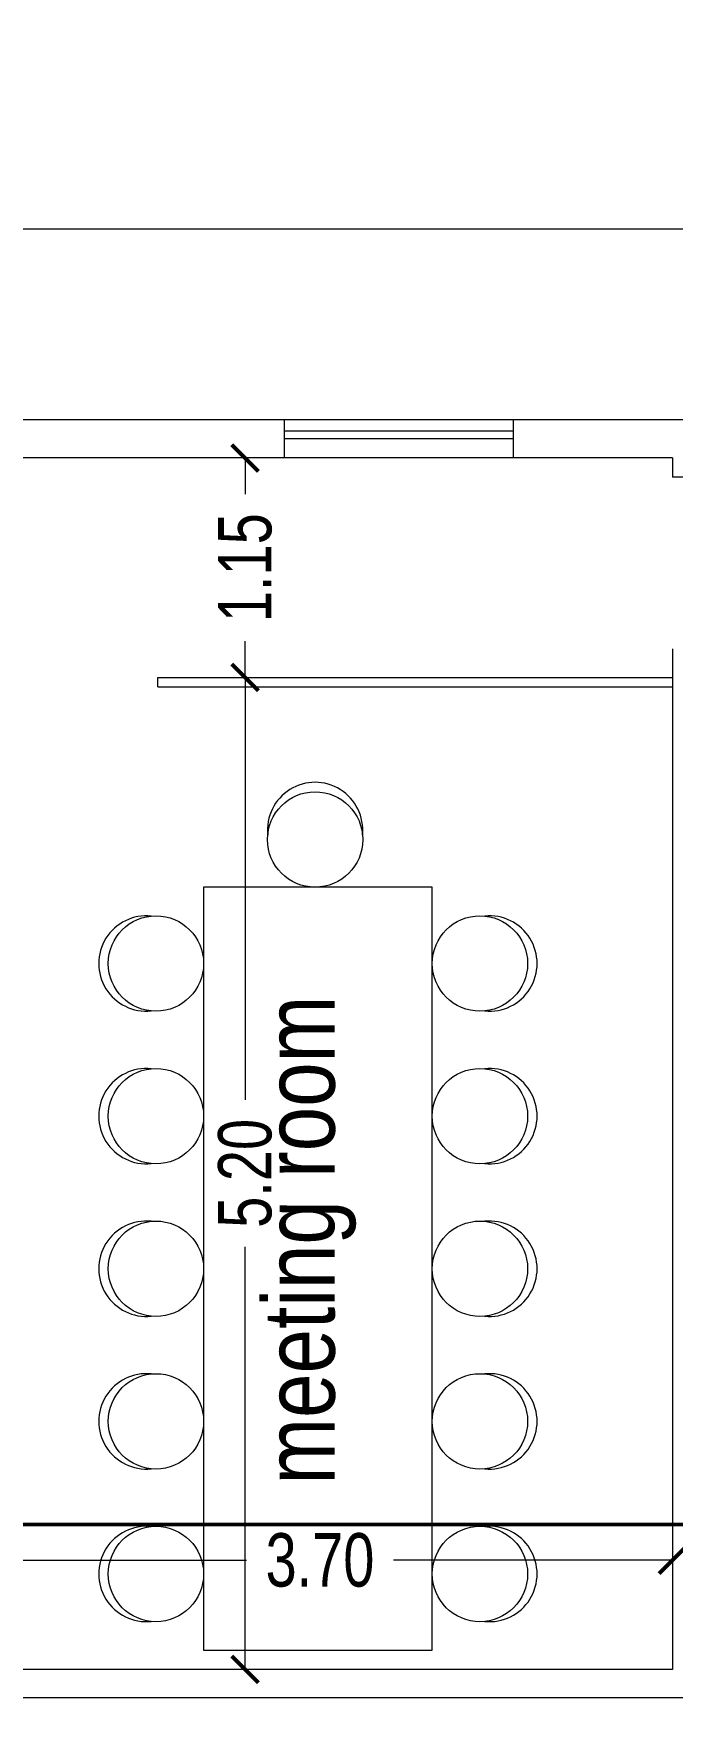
# Model space of a CAD drawing. Header units: millimetres. Extents: x -401 to 2889, y -234 to 146.
# Drawn here: x 153.13 to 156.48, y -27.64 to -18.87 of the extents above; entities that cross this region are included whole.
import ezdxf

# ---------------------------------------------------------------- set-up
doc = ezdxf.new("R2010")
doc.units = ezdxf.units.MM
doc.header["$LTSCALE"] = 3
doc.header["$MEASUREMENT"] = 0
for name, pattern in [('AXES2', [1.125, 0.75, -0.125, 0.125, -0.125]), ('CENTER', [50.8, 31.75, -6.35, 6.35, -6.35]), ('CONTINU', [0])]:
    doc.linetypes.add(name, pattern=pattern)
doc.layers.get('0').update_dxf_attribs({"color": 3, "lineweight": 9})
for name, color, linetype, lineweight in [('BOUNDARY', 6, 'Continuous', 13), ('DIM-IN', 1, 'Continuous', 0), ('Drw - Arch - brick (0.20)', 7, 'CONTINU', 20), ('Drw - Arch - Furniture (0.05)', 31, 'Continuous', 5), ('Drw - Arch - Window (0.05)', 4, 'CONTINU', 5), ('Drw - Dimension', 1, 'CONTINU', 0), ('text', 7, 'Continuous', 0), ('WALKWAY', 42, 'Continuous', 13)]:
    doc.layers.add(name, color=color, linetype=linetype, lineweight=lineweight)
doc.styles.add('drwazah arabic', font='ARIALUNI.TTF', dxfattribs={"width": 0.75})
doc.styles.get("Standard").update_dxf_attribs({"font": 'simplex.shx', "width": 0.8})
doc.dimstyles.new('Arch A-D 1-200m', dxfattribs={"dimscale": 2, "dimtxt": 0.14, "dimasz": 0.07, "dimexe": 0, "dimexo": 0, "dimgap": 0.05, "dimtad": 0, "dimzin": 1, "dimdsep": 46, "dimtxsty": 'drwazah arabic', "dimblk": 'ARCHTICK', "dimcen": 0, "dimse1": 1, "dimse2": 1, "dimclrd": 9, "dimclre": 9, "dimclrt": 6, "dimaunit": 2, "dimazin": 0, "dimtfac": 1, "dimtmove": 0, "dimatfit": 0, "dimldrblk": 'ARCHTICK', "dimfxl": 0.18, "dimtolj": 1, "dimtzin": 0, "dimlwd": 9, "dimlwe": 9, "dimarcsym": 2})

# ---------------------------------------------------------------- blocks, each defined once
blk = doc.blocks.new('_ArchTick')
at = {"color": 0, "linetype": 'ByBlock', "const_width": 0.15}
blk.add_lwpolyline([(-0.5, -0.5), (0.5, 0.5)], dxfattribs=at)
blk = doc.blocks.new('*D32')
at = {"layer": 'Defpoints', "color": 0, "transparency": 16777216}
for p in [(154.2408, -22.2405), (154.9837, -22.2405), (154.9837, -27.4405)]:
    blk.add_point(p, dxfattribs=at)
at = {"layer": 'Drw - Dimension', "color": 9, "linetype": 'ByBlock', "lineweight": 9, "transparency": 16777216}
for p, q in [((154.2408, -22.2405), (154.2408, -24.455)), ((154.2408, -27.4405), (154.2408, -25.226))]:
    blk.add_line(p, q, dxfattribs=at)
at = {"layer": 'Drw - Dimension', "color": 9, "lineweight": 9, "transparency": 16777216, "xscale": 0.14, "yscale": 0.14, "zscale": 0.14}
for p, rotation in [((154.2408, -22.2405), 90), ((154.2408, -27.4405), 270)]:
    blk.add_blockref('_ArchTick', p, dxfattribs=dict(at, rotation=rotation))
at = {"layer": 'Drw - Dimension', "color": 6, "transparency": 16777216, "insert": (154.2408, -24.8405), "char_height": 0.28, "attachment_point": 5, "rotation": 90, "style": 'drwazah arabic'}
blk.add_mtext('\\A1;5.20', dxfattribs=at)
blk = doc.blocks.new('*D44')
at = {"layer": 'Defpoints', "color": 0, "transparency": 16777216}
for p in [(148.3337, -7.3905), (157.8688, -7.3905), (152.7337, -20.8905)]:
    blk.add_point(p, dxfattribs=at)
at = {"layer": 'DIM-IN', "color": 9, "linetype": 'ByBlock', "lineweight": 9, "transparency": 16777216}
for p, q in [((157.8688, -7.3905), (157.8688, -13.6734)), ((157.8688, -20.8905), (157.8688, -14.6076))]:
    blk.add_line(p, q, dxfattribs=at)
at = {"layer": 'DIM-IN', "color": 9, "lineweight": 9, "transparency": 16777216, "xscale": 0.14, "yscale": 0.14, "zscale": 0.14}
for p, rotation in [((157.8688, -7.3905), 90), ((157.8688, -20.8905), 270)]:
    blk.add_blockref('_ArchTick', p, dxfattribs=dict(at, rotation=rotation))
at = {"layer": 'DIM-IN', "color": 6, "transparency": 16777216, "insert": (157.8688, -14.1405), "char_height": 0.28, "attachment_point": 5, "rotation": 90, "style": 'drwazah arabic'}
blk.add_mtext('\\A1;13.50', dxfattribs=at)
blk = doc.blocks.new('*D74')
at = {"layer": 'Defpoints', "color": 0, "transparency": 16777216}
for p in [(152.7837, -26.8685), (152.7837, -27.4405), (156.4837, -27.4405)]:
    blk.add_point(p, dxfattribs=at)
at = {"layer": 'DIM-IN', "color": 9, "linetype": 'ByBlock', "lineweight": 9, "transparency": 16777216}
for p, q in [((152.7837, -26.8685), (154.2482, -26.8685)), ((156.4837, -26.8685), (155.0192, -26.8685))]:
    blk.add_line(p, q, dxfattribs=at)
at = {"layer": 'DIM-IN', "color": 9, "lineweight": 9, "transparency": 16777216, "xscale": 0.14, "yscale": 0.14, "zscale": 0.14, "rotation": 180}
blk.add_blockref('_ArchTick', (152.7837, -26.8685), dxfattribs=at)
at = {"layer": 'DIM-IN', "color": 9, "lineweight": 9, "transparency": 16777216, "xscale": 0.14, "yscale": 0.14, "zscale": 0.14}
blk.add_blockref('_ArchTick', (156.4837, -26.8685), dxfattribs=at)
at = {"layer": 'DIM-IN', "color": 6, "transparency": 16777216, "insert": (154.6337, -26.8685), "char_height": 0.28, "attachment_point": 5, "style": 'drwazah arabic'}
blk.add_mtext('\\A1;3.70', dxfattribs=at)
blk = doc.blocks.new('*D80')
at = {"layer": 'Defpoints', "color": 0, "transparency": 16777216}
for p in [(154.2408, -21.0905), (156.4837, -21.0905), (156.4837, -22.2405)]:
    blk.add_point(p, dxfattribs=at)
at = {"layer": 'DIM-IN', "color": 9, "linetype": 'ByBlock', "lineweight": 9, "transparency": 16777216}
for p, q in [((154.2408, -21.0905), (154.2408, -21.28)), ((154.2408, -22.2405), (154.2408, -22.051))]:
    blk.add_line(p, q, dxfattribs=at)
at = {"layer": 'DIM-IN', "color": 9, "lineweight": 9, "transparency": 16777216, "xscale": 0.14, "yscale": 0.14, "zscale": 0.14}
for p, rotation in [((154.2408, -21.0905), 90), ((154.2408, -22.2405), 270)]:
    blk.add_blockref('_ArchTick', p, dxfattribs=dict(at, rotation=rotation))
at = {"layer": 'DIM-IN', "color": 6, "transparency": 16777216, "insert": (154.2408, -21.6655), "char_height": 0.28, "attachment_point": 5, "rotation": 90, "style": 'drwazah arabic'}
blk.add_mtext('\\A1;1.15', dxfattribs=at)

msp = doc.modelspace()

# ---------------------------------------------------------------- linework, layer by layer
at = {"color": 6, "linetype": 'CENTER', "ltscale": 0.01, "const_width": 0.02}
msp.add_lwpolyline([(162.2231, -26.6807), (161.5932, -26.6807), (161.9494, -26.6807), (130.2327, -26.6807), (130.2327, -26.0432)], dxfattribs=at)
at = {"linetype": 'AXES2'}
msp.add_open_spline([(164.8337, -10.9391), (164.8337, -35.6857), (164.8337, -60.4323), (164.8337, -85.1789), (164.8065, -85.4745), (164.7796, -85.7631), (164.6853, -86.6647), (164.6075, -87.2486), (164.4254, -88.1206), (164.345, -88.4307), (164.1461, -89.0583), (164.0291, -89.3716), (163.6291, -90.3027), (163.2967, -90.9117), (162.2437, -92.4833), (161.4156, -93.3825), (160.1385, -94.3849), (159.7609, -94.642), (159.0485, -95.0562), (158.7156, -95.2222), (158.0138, -95.5241), (157.6478, -95.6586), (156.1104, -96.1491), (154.8159, -96.3932), (153.3648, -96.6443), (153.2889, -96.6574), (153.2129, -96.6705), (135.3586, -96.6705), (117.5044, -96.6705), (99.6502, -96.6705), (99.6359, -96.6705), (99.6215, -96.6705), (99.6071, -96.6705), (99.6051, -96.6705), (99.6031, -96.6705), (99.6011, -96.6705), (99.247, -96.6728), (98.8879, -96.6579), (97.8058, -96.5625), (97.0778, -96.431), (95.2526, -95.9298), (94.1859, -95.4652), (92.8332, -94.6059), (92.4333, -94.3054), (91.6259, -93.5854), (91.2459, -93.1596), (90.5577, -92.1998), (90.2522, -91.6695), (89.4572, -89.9999), (89.049, -88.7371), (88.4879, -86.622), (88.3017, -85.8386), (88.1137, -85.0387), (88.1137, -62.1873), (88.1137, -39.336), (88.1137, -16.4846)], degree=3, knots=[0, 0, 0, 0, 1, 1, 1, 1.896558, 1.896558, 3.873524, 3.873524, 5.049502, 5.049502, 6.22548, 6.22548, 8.577437, 8.577437, 12.62719, 12.62719, 14.243391, 14.243391, 15.614563, 15.614563, 16.985735, 16.985735, 21.152468, 21.152468, 21.381426, 21.381426, 21.381426, 22.381426, 22.381426, 22.381426, 22.38223, 22.38223, 22.38223, 22.389161, 22.389161, 22.389161, 23.612192, 23.612192, 26.058255, 26.058255, 29.916735, 29.916735, 31.726222, 31.726222, 33.969982, 33.969982, 36.213742, 36.213742, 40.450127, 40.450127, 42.796206, 42.796206, 42.796206, 43.796206, 43.796206, 43.796206, 43.796206], dxfattribs=at)
at = {"layer": 'BOUNDARY', "linetype": 'AXES2'}
msp.add_lwpolyline([(161.3337, -20.8905), (91.6137, -20.8905), (91.6137, -93.1705), (161.3337, -93.1705)], close=True, dxfattribs=at)
at = {"layer": 'Drw - Arch - brick (0.20)'}
for p, q in [((161.3337, -20.8905), (152.7337, -20.8905)), ((154.4471, -21.0905), (154.4471, -20.8905)), ((155.6471, -20.8905), (155.6471, -21.0905)), ((156.4837, -21.0905), (152.7337, -21.0905)), ((156.4837, -21.0905), (156.4837, -21.1905)), ((156.6337, -21.1905), (156.4837, -21.1905)), ((156.4837, -22.0905), (156.4837, -27.4405)), ((156.4837, -27.4405), (139.5837, -27.4405)), ((161.3337, -27.5905), (131.3337, -27.5905))]:
    msp.add_line(p, q, dxfattribs=at)
at = {"layer": 'Drw - Arch - Furniture (0.05)', "linetype": 'ByBlock'}
for points in [[(155.223, -24.1405), (155.223, -23.3405), (154.023, -23.3405), (154.023, -24.1405)], [(154.023, -24.1405), (154.023, -24.9405)], [(155.223, -24.9405), (155.223, -24.1405)], [(154.023, -24.9405), (154.023, -25.7405)], [(155.223, -25.7405), (155.223, -24.9405)], [(154.023, -25.7405), (154.023, -26.5405)], [(155.223, -26.5405), (155.223, -25.7405)], [(154.023, -26.5405), (154.023, -27.3405), (155.223, -27.3405), (155.223, -26.5405)]]:
    msp.add_lwpolyline(points, dxfattribs=at)
for centre in [(154.6081, -23.0905), (153.773, -23.7405), (155.473, -23.7405), (153.773, -24.5405), (155.473, -24.5405), (153.773, -25.3405), (155.473, -25.3405), (153.773, -26.1405), (155.473, -26.1405), (153.773, -26.9405), (155.473, -26.9405)]:
    msp.add_circle(centre, 0.25, dxfattribs=at)
for centre, start, end in [((154.6081, -23.0405), 354.26083, 185.73917), ((153.723, -23.7405), 84.26083, 275.73917), ((155.523, -23.7405), 264.26083, 95.73917), ((153.723, -24.5405), 84.26083, 275.73917), ((155.523, -24.5405), 264.26083, 95.73917), ((153.723, -25.3405), 84.26083, 275.73917), ((155.523, -25.3405), 264.26083, 95.73917), ((153.723, -26.1405), 84.26083, 275.73917), ((155.523, -26.1405), 264.26083, 95.73917), ((153.723, -26.9405), 84.26083, 275.73917), ((155.523, -26.9405), 264.26083, 95.73917)]:
    msp.add_arc(centre, 0.25, start, end, dxfattribs=at)
at = {"layer": 'Drw - Arch - Window (0.05)'}
for p, q in [((155.6471, -20.8905), (154.4471, -20.8905)), ((155.6471, -20.9502), (154.4471, -20.9502)), ((155.6471, -20.9905), (154.4471, -20.9905)), ((155.6471, -21.0905), (154.4471, -21.0905)), ((153.7837, -22.2905), (153.7837, -22.2405)), ((153.7837, -22.2405), (156.4837, -22.2405)), ((153.7837, -22.2905), (156.4837, -22.2905))]:
    msp.add_line(p, q, dxfattribs=at)
at = {"layer": 'WALKWAY'}
msp.add_line((156.8337, -19.8905), (136.8337, -19.8905), dxfattribs=at)

# ---------------------------------------------------------------- texts
at = {"layer": 'text', "insert": (154.3359, -26.4716), "char_height": 0.375, "attachment_point": 1, "rotation": 90}
msp.add_mtext_dynamic_manual_height_columns('{\\fArial|b0|i0|c0|p34;meeting room}', width=3.068515, gutter_width=12.5, heights=[0], dxfattribs=at)

# ---------------------------------------------------------------- dimensions: what is measured, and where the dimension line sits
at = {"layer": 'DIM-IN'}
for base, p1, p2, picture, middle in [((157.8688, -7.3905), (152.7337, -20.8905), (148.3337, -7.3905), '*D44', (157.8688, -14.1405)), ((154.2408, -21.0905), (156.4837, -22.2405), (156.4837, -21.0905), '*D80', (154.2408, -21.6655))]:
    dim = msp.add_linear_dim(base=base, p1=p1, p2=p2, angle=90, dimstyle='Arch A-D 1-200m', dxfattribs=at)
    dim.commit()
    dim.dimension.update_dxf_attribs({"geometry": picture, "text_midpoint": middle})
dim = msp.add_linear_dim(base=(152.7837, -26.8685), p1=(156.4837, -27.4405), p2=(152.7837, -27.4405), dimstyle='Arch A-D 1-200m', dxfattribs=at)
dim.commit()
dim.dimension.update_dxf_attribs({"geometry": '*D74', "text_midpoint": (154.6337, -26.8685)})
at = {"layer": 'Drw - Dimension'}
dim = msp.add_linear_dim(base=(154.2408, -22.2405), p1=(154.9837, -27.4405), p2=(154.9837, -22.2405), angle=90, dimstyle='Arch A-D 1-200m', dxfattribs=at)
dim.commit()
dim.dimension.update_dxf_attribs({"geometry": '*D32', "text_midpoint": (154.2408, -24.8405)})

doc.saveas('drawing.dxf')
